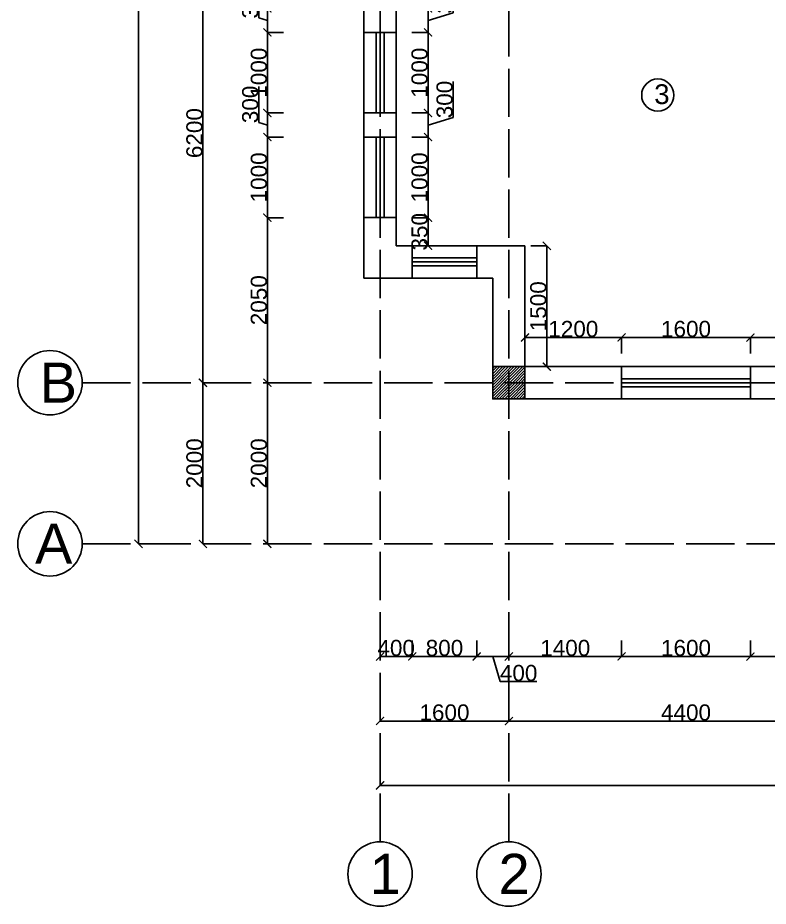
# Model space of a CAD drawing. Header units: millimetres. Extents: x -4280 to 435011, y -161394 to 27828.
# Drawn here: x 47734 to 57055, y 9 to 11041 of the extents above; entities that cross this region are included whole.
import ezdxf

# ---------------------------------------------------------------- set-up
doc = ezdxf.new("R2010")
doc.units = ezdxf.units.MM
doc.header["$MEASUREMENT"] = 0
doc.linetypes.add('ACAD_ISO02W100', pattern=[15, 12, -3])
doc.layers.add('Fasad bokovoy', color=7, linetype='Continuous')
doc.layers.add('Plan 2', color=7, linetype='Continuous')
doc.styles.get("Standard").update_dxf_attribs({"font": 'arial.ttf'})
doc.dimstyles.new('GOST', dxfattribs={"dimtxt": 200, "dimasz": 100, "dimexe": 0.18, "dimexo": 0.06, "dimgap": 3, "dimtad": 1, "dimdec": 0, "dimzin": 0, "dimdsep": 46, "dimtxsty": 'Standard', "dimblk": 'ARCHTICK', "dimcen": 0.09, "dimclrt": 256, "dimadec": 0, "dimazin": 0, "dimtfac": 1, "dimtdec": 0, "dimtofl": 0, "dimtmove": 0, "dimatfit": 3, "dimldrblk": 'ARCHTICK', "dimfxl": 200, "dimfxlon": 1, "dimtolj": 1, "dimtzin": 0, "dimarcsym": 0})
pattern_1 = [(45, (106401.214, 2995.274), (-17.67767, 17.67767), [])]

# ---------------------------------------------------------------- blocks, each defined once
blk = doc.blocks.new('_ArchTick')
at = {"color": 0, "linetype": 'ByBlock', "const_width": 0.15}
blk.add_lwpolyline([(-0.5, -0.5), (0.5, 0.5)], dxfattribs=at)
blk = doc.blocks.new('*D156')
at = {"layer": 'Defpoints', "color": 0, "transparency": 16777216}
for p in [(52234, 7809), (76634, 7809), (76634, 1509)]:
    blk.add_point(p, dxfattribs=at)
at = {"layer": 'Plan 2', "color": 0, "lineweight": -2, "transparency": 16777216}
for p, q in [((52234, 1709), (52234, 1509)), ((76634, 1709), (76634, 1509)), ((52234, 1509), (76634, 1509))]:
    blk.add_line(p, q, dxfattribs=at)
at = {"layer": 'Plan 2', "color": 0, "lineweight": -2, "transparency": 16777216, "xscale": 100, "yscale": 100, "zscale": 100, "rotation": 180}
blk.add_blockref('_ArchTick', (52234, 1509), dxfattribs=at)
at = {"layer": 'Plan 2', "color": 0, "lineweight": -2, "transparency": 16777216, "xscale": 100, "yscale": 100, "zscale": 100}
blk.add_blockref('_ArchTick', (76634, 1509), dxfattribs=at)
at = {"layer": 'Plan 2', "transparency": 16777216, "insert": (64434, 1614), "char_height": 200, "attachment_point": 5}
blk.add_mtext('\\A1;24400', dxfattribs=at)
blk = doc.blocks.new('*D122')
at = {"layer": 'Defpoints', "color": 0, "transparency": 16777216}
for p in [(52234, 8609), (52634, 8609), (52634, 3110)]:
    blk.add_point(p, dxfattribs=at)
at = {"layer": 'Plan 2', "color": 0, "lineweight": -2, "transparency": 16777216}
for p, q in [((52234, 3310), (52234, 3109)), ((52634, 3310), (52634, 3109)), ((52234, 3110), (52634, 3110))]:
    blk.add_line(p, q, dxfattribs=at)
at = {"layer": 'Plan 2', "color": 0, "lineweight": -2, "transparency": 16777216, "xscale": 100, "yscale": 100, "zscale": 100, "rotation": 180}
blk.add_blockref('_ArchTick', (52234, 3110), dxfattribs=at)
at = {"layer": 'Plan 2', "color": 0, "lineweight": -2, "transparency": 16777216, "xscale": 100, "yscale": 100, "zscale": 100}
blk.add_blockref('_ArchTick', (52634, 3110), dxfattribs=at)
at = {"layer": 'Plan 2', "transparency": 16777216, "insert": (52434, 3215), "char_height": 200, "attachment_point": 5}
blk.add_mtext('\\A1;400', dxfattribs=at)
blk = doc.blocks.new('*D123')
at = {"layer": 'Defpoints', "color": 0, "transparency": 16777216}
for p in [(52634, 8609), (53434, 8609), (53434, 3110)]:
    blk.add_point(p, dxfattribs=at)
at = {"layer": 'Plan 2', "color": 0, "lineweight": -2, "transparency": 16777216}
for p, q in [((52634, 3310), (52634, 3109)), ((53434, 3310), (53434, 3109)), ((52634, 3110), (53434, 3110))]:
    blk.add_line(p, q, dxfattribs=at)
at = {"layer": 'Plan 2', "color": 0, "lineweight": -2, "transparency": 16777216, "xscale": 100, "yscale": 100, "zscale": 100, "rotation": 180}
blk.add_blockref('_ArchTick', (52634, 3110), dxfattribs=at)
at = {"layer": 'Plan 2', "color": 0, "lineweight": -2, "transparency": 16777216, "xscale": 100, "yscale": 100, "zscale": 100}
blk.add_blockref('_ArchTick', (53434, 3110), dxfattribs=at)
at = {"layer": 'Plan 2', "transparency": 16777216, "insert": (53034, 3215), "char_height": 200, "attachment_point": 5}
blk.add_mtext('\\A1;800', dxfattribs=at)
blk = doc.blocks.new('*D124')
at = {"layer": 'Defpoints', "color": 0, "transparency": 16777216}
for p in [(53434, 8609), (53834, 7309), (53834, 3110)]:
    blk.add_point(p, dxfattribs=at)
at = {"layer": 'Plan 2', "color": 0, "lineweight": -2, "transparency": 16777216}
for p, q in [((53434, 3310), (53434, 3109)), ((53834, 3310), (53834, 3109)), ((53434, 3110), (53834, 3110)), ((53634, 3110), (53727, 2798)), ((53727, 2798), (54183, 2798))]:
    blk.add_line(p, q, dxfattribs=at)
at = {"layer": 'Plan 2', "color": 0, "lineweight": -2, "transparency": 16777216, "xscale": 100, "yscale": 100, "zscale": 100, "rotation": 180}
blk.add_blockref('_ArchTick', (53434, 3110), dxfattribs=at)
at = {"layer": 'Plan 2', "color": 0, "lineweight": -2, "transparency": 16777216, "xscale": 100, "yscale": 100, "zscale": 100}
blk.add_blockref('_ArchTick', (53834, 3110), dxfattribs=at)
at = {"layer": 'Plan 2', "transparency": 16777216, "insert": (53955, 2904), "char_height": 200, "attachment_point": 5}
blk.add_mtext('\\A1;400', dxfattribs=at)
blk = doc.blocks.new('*D112')
at = {"layer": 'Defpoints', "color": 0, "transparency": 16777216}
for p in [(53834, 7309), (55234, 7109), (55234, 3110)]:
    blk.add_point(p, dxfattribs=at)
at = {"layer": 'Plan 2', "color": 0, "lineweight": -2, "transparency": 16777216}
for p, q in [((53834, 3310), (53834, 3109)), ((55234, 3310), (55234, 3109)), ((53834, 3110), (55234, 3110))]:
    blk.add_line(p, q, dxfattribs=at)
at = {"layer": 'Plan 2', "color": 0, "lineweight": -2, "transparency": 16777216, "xscale": 100, "yscale": 100, "zscale": 100, "rotation": 180}
blk.add_blockref('_ArchTick', (53834, 3110), dxfattribs=at)
at = {"layer": 'Plan 2', "color": 0, "lineweight": -2, "transparency": 16777216, "xscale": 100, "yscale": 100, "zscale": 100}
blk.add_blockref('_ArchTick', (55234, 3110), dxfattribs=at)
at = {"layer": 'Plan 2', "transparency": 16777216, "insert": (54534, 3215), "char_height": 200, "attachment_point": 5}
blk.add_mtext('\\A1;1400', dxfattribs=at)
blk = doc.blocks.new('*D113')
at = {"layer": 'Defpoints', "color": 0, "transparency": 16777216}
for p in [(56834, 7109), (55234, 6309), (56834, 3110)]:
    blk.add_point(p, dxfattribs=at)
at = {"layer": 'Plan 2', "color": 0, "lineweight": -2, "transparency": 16777216}
for p, q in [((55234, 3310), (55234, 3109)), ((56834, 3310), (56834, 3109)), ((55234, 3110), (56834, 3110))]:
    blk.add_line(p, q, dxfattribs=at)
at = {"layer": 'Plan 2', "color": 0, "lineweight": -2, "transparency": 16777216, "xscale": 100, "yscale": 100, "zscale": 100, "rotation": 180}
blk.add_blockref('_ArchTick', (55234, 3110), dxfattribs=at)
at = {"layer": 'Plan 2', "color": 0, "lineweight": -2, "transparency": 16777216, "xscale": 100, "yscale": 100, "zscale": 100}
blk.add_blockref('_ArchTick', (56834, 3110), dxfattribs=at)
at = {"layer": 'Plan 2', "transparency": 16777216, "insert": (56034, 3215), "char_height": 200, "attachment_point": 5}
blk.add_mtext('\\A1;1600', dxfattribs=at)
blk = doc.blocks.new('*D148')
at = {"layer": 'Defpoints', "color": 0, "transparency": 16777216}
for p in [(52234, 6509), (53834, 6509), (53834, 2309)]:
    blk.add_point(p, dxfattribs=at)
at = {"layer": 'Plan 2', "color": 0, "lineweight": -2, "transparency": 16777216}
for p, q in [((52234, 2509), (52234, 2309)), ((53834, 2509), (53834, 2309)), ((52234, 2309), (53834, 2309))]:
    blk.add_line(p, q, dxfattribs=at)
at = {"layer": 'Plan 2', "color": 0, "lineweight": -2, "transparency": 16777216, "xscale": 100, "yscale": 100, "zscale": 100, "rotation": 180}
blk.add_blockref('_ArchTick', (52234, 2309), dxfattribs=at)
at = {"layer": 'Plan 2', "color": 0, "lineweight": -2, "transparency": 16777216, "xscale": 100, "yscale": 100, "zscale": 100}
blk.add_blockref('_ArchTick', (53834, 2309), dxfattribs=at)
at = {"layer": 'Plan 2', "transparency": 16777216, "insert": (53034, 2414), "char_height": 200, "attachment_point": 5}
blk.add_mtext('\\A1;1600', dxfattribs=at)
blk = doc.blocks.new('*D149')
at = {"layer": 'Defpoints', "color": 0, "transparency": 16777216}
for p in [(53834, 6509), (58234, 2309), (58234, 2309)]:
    blk.add_point(p, dxfattribs=at)
at = {"layer": 'Plan 2', "color": 0, "lineweight": -2, "transparency": 16777216}
for p, q in [((53834, 2509), (53834, 2309)), ((53834, 2309), (58234, 2309)), ((58234, 2309), (58234, 2309))]:
    blk.add_line(p, q, dxfattribs=at)
at = {"layer": 'Plan 2', "color": 0, "lineweight": -2, "transparency": 16777216, "xscale": 100, "yscale": 100, "zscale": 100, "rotation": 180}
blk.add_blockref('_ArchTick', (53834, 2309), dxfattribs=at)
at = {"layer": 'Plan 2', "color": 0, "lineweight": -2, "transparency": 16777216, "xscale": 100, "yscale": 100, "zscale": 100}
blk.add_blockref('_ArchTick', (58234, 2309), dxfattribs=at)
at = {"layer": 'Plan 2', "transparency": 16777216, "insert": (56034, 2414), "char_height": 200, "attachment_point": 5}
blk.add_mtext('\\A1;4400', dxfattribs=at)
blk = doc.blocks.new('*D159')
at = {"layer": 'Defpoints', "color": 0, "transparency": 16777216}
for p in [(50834, 8559), (52434, 8559), (53834, 6509)]:
    blk.add_point(p, dxfattribs=at)
at = {"layer": 'Plan 2', "color": 0, "lineweight": -2, "transparency": 16777216}
for p, q in [((51034, 8559), (50834, 8559)), ((50834, 6509), (50834, 8559)), ((51034, 6509), (50834, 6509))]:
    blk.add_line(p, q, dxfattribs=at)
at = {"layer": 'Plan 2', "color": 0, "lineweight": -2, "transparency": 16777216, "xscale": 100, "yscale": 100, "zscale": 100}
for p, rotation in [((50834, 8559), 90), ((50834, 6509), 270)]:
    blk.add_blockref('_ArchTick', p, dxfattribs=dict(at, rotation=rotation))
at = {"layer": 'Plan 2', "transparency": 16777216, "insert": (50729, 7534), "char_height": 200, "attachment_point": 5, "rotation": 90}
blk.add_mtext('\\A1;2050', dxfattribs=at)
blk = doc.blocks.new('*D160')
at = {"layer": 'Defpoints', "color": 0, "transparency": 16777216}
for p in [(50834, 9559), (52034, 9559), (52434, 8559)]:
    blk.add_point(p, dxfattribs=at)
at = {"layer": 'Plan 2', "color": 0, "lineweight": -2, "transparency": 16777216}
for p, q in [((51034, 9559), (50834, 9559)), ((50834, 8559), (50834, 9559)), ((51034, 8559), (50834, 8559))]:
    blk.add_line(p, q, dxfattribs=at)
at = {"layer": 'Plan 2', "color": 0, "lineweight": -2, "transparency": 16777216, "xscale": 100, "yscale": 100, "zscale": 100}
for p, rotation in [((50834, 9559), 90), ((50834, 8559), 270)]:
    blk.add_blockref('_ArchTick', p, dxfattribs=dict(at, rotation=rotation))
at = {"layer": 'Plan 2', "transparency": 16777216, "insert": (50729, 9059), "char_height": 200, "attachment_point": 5, "rotation": 90}
blk.add_mtext('\\A1;1000', dxfattribs=at)
blk = doc.blocks.new('*D161')
at = {"layer": 'Defpoints', "color": 0, "transparency": 16777216}
for p in [(50834, 9859), (52034, 9859), (52034, 9559)]:
    blk.add_point(p, dxfattribs=at)
at = {"layer": 'Plan 2', "color": 0, "lineweight": -2, "transparency": 16777216}
for p, q in [((50727, 9741), (50727, 10188)), ((51034, 9859), (50834, 9859)), ((50834, 9559), (50834, 9859)), ((50834, 9709), (50727, 9741)), ((51034, 9559), (50834, 9559))]:
    blk.add_line(p, q, dxfattribs=at)
at = {"layer": 'Plan 2', "color": 0, "lineweight": -2, "transparency": 16777216, "xscale": 100, "yscale": 100, "zscale": 100}
for p, rotation in [((50834, 9859), 90), ((50834, 9559), 270)]:
    blk.add_blockref('_ArchTick', p, dxfattribs=dict(at, rotation=rotation))
at = {"layer": 'Plan 2', "transparency": 16777216, "insert": (50622, 9965), "char_height": 200, "attachment_point": 5, "rotation": 90}
blk.add_mtext('\\A1;300', dxfattribs=at)
blk = doc.blocks.new('*D162')
at = {"layer": 'Defpoints', "color": 0, "transparency": 16777216}
for p in [(50834, 10859), (52034, 10859), (52034, 9859)]:
    blk.add_point(p, dxfattribs=at)
at = {"layer": 'Plan 2', "color": 0, "lineweight": -2, "transparency": 16777216}
for p, q in [((51034, 10859), (50834, 10859)), ((50834, 9859), (50834, 10859)), ((51034, 9859), (50834, 9859))]:
    blk.add_line(p, q, dxfattribs=at)
at = {"layer": 'Plan 2', "color": 0, "lineweight": -2, "transparency": 16777216, "xscale": 100, "yscale": 100, "zscale": 100}
for p, rotation in [((50834, 10859), 90), ((50834, 9859), 270)]:
    blk.add_blockref('_ArchTick', p, dxfattribs=dict(at, rotation=rotation))
at = {"layer": 'Plan 2', "transparency": 16777216, "insert": (50729, 10359), "char_height": 200, "attachment_point": 5, "rotation": 90}
blk.add_mtext('\\A1;1000', dxfattribs=at)
blk = doc.blocks.new('*D176')
at = {"layer": 'Defpoints', "color": 0, "transparency": 16777216}
for p in [(50834, 11159), (52034, 11159), (52034, 10859)]:
    blk.add_point(p, dxfattribs=at)
at = {"layer": 'Plan 2', "color": 0, "lineweight": -2, "transparency": 16777216}
for p, q in [((50727, 11041), (50727, 11488)), ((51034, 11159), (50834, 11159)), ((50834, 10859), (50834, 11159)), ((50834, 11009), (50727, 11041)), ((51034, 10859), (50834, 10859))]:
    blk.add_line(p, q, dxfattribs=at)
at = {"layer": 'Plan 2', "color": 0, "lineweight": -2, "transparency": 16777216, "xscale": 100, "yscale": 100, "zscale": 100}
for p, rotation in [((50834, 11159), 90), ((50834, 10859), 270)]:
    blk.add_blockref('_ArchTick', p, dxfattribs=dict(at, rotation=rotation))
at = {"layer": 'Plan 2', "transparency": 16777216, "insert": (50622, 11265), "char_height": 200, "attachment_point": 5, "rotation": 90}
blk.add_mtext('\\A1;300', dxfattribs=at)
blk = doc.blocks.new('*D171')
at = {"layer": 'Defpoints', "color": 0, "transparency": 16777216}
for p in [(53834, 6509), (50834, 4509), (53834, 4509)]:
    blk.add_point(p, dxfattribs=at)
at = {"layer": 'Plan 2', "color": 0, "lineweight": -2, "transparency": 16777216}
for p, q in [((51034, 6509), (50834, 6509)), ((50834, 6509), (50834, 4509)), ((51034, 4509), (50834, 4509))]:
    blk.add_line(p, q, dxfattribs=at)
at = {"layer": 'Plan 2', "color": 0, "lineweight": -2, "transparency": 16777216, "xscale": 100, "yscale": 100, "zscale": 100}
for p, rotation in [((50834, 6509), 90), ((50834, 4509), 270)]:
    blk.add_blockref('_ArchTick', p, dxfattribs=dict(at, rotation=rotation))
at = {"layer": 'Plan 2', "transparency": 16777216, "insert": (50729, 5509), "char_height": 200, "attachment_point": 5, "rotation": 90}
blk.add_mtext('\\A1;2000', dxfattribs=at)
blk = doc.blocks.new('*D163')
at = {"layer": 'Defpoints', "color": 0, "transparency": 16777216}
for p in [(49234, 20709), (52234, 20709), (52234, 4509)]:
    blk.add_point(p, dxfattribs=at)
at = {"layer": 'Plan 2', "color": 0, "lineweight": -2, "transparency": 16777216}
for p, q in [((49434, 20709), (49234, 20709)), ((49234, 4509), (49234, 20709)), ((49434, 4509), (49234, 4509))]:
    blk.add_line(p, q, dxfattribs=at)
at = {"layer": 'Plan 2', "color": 0, "lineweight": -2, "transparency": 16777216, "xscale": 100, "yscale": 100, "zscale": 100}
for p, rotation in [((49234, 20709), 90), ((49234, 4509), 270)]:
    blk.add_blockref('_ArchTick', p, dxfattribs=dict(at, rotation=rotation))
at = {"layer": 'Plan 2', "transparency": 16777216, "insert": (49129, 12609), "char_height": 200, "attachment_point": 5, "rotation": 90}
blk.add_mtext('\\A1;16200', dxfattribs=at)
blk = doc.blocks.new('*D125')
at = {"layer": 'Defpoints', "color": 0, "transparency": 16777216}
for p in [(50034, 6509), (52234, 6509), (52234, 4509)]:
    blk.add_point(p, dxfattribs=at)
at = {"layer": 'Plan 2', "color": 0, "lineweight": -2, "transparency": 16777216}
for p, q in [((50234, 6509), (50034, 6509)), ((50034, 4509), (50034, 6509)), ((50234, 4509), (50034, 4509))]:
    blk.add_line(p, q, dxfattribs=at)
at = {"layer": 'Plan 2', "color": 0, "lineweight": -2, "transparency": 16777216, "xscale": 100, "yscale": 100, "zscale": 100}
for p, rotation in [((50034, 6509), 90), ((50034, 4509), 270)]:
    blk.add_blockref('_ArchTick', p, dxfattribs=dict(at, rotation=rotation))
at = {"layer": 'Plan 2', "transparency": 16777216, "insert": (49929, 5509), "char_height": 200, "attachment_point": 5, "rotation": 90}
blk.add_mtext('\\A1;2000', dxfattribs=at)
blk = doc.blocks.new('*D126')
at = {"layer": 'Defpoints', "color": 0, "transparency": 16777216}
for p in [(50034, 12709), (53834, 12709), (52234, 6509)]:
    blk.add_point(p, dxfattribs=at)
at = {"layer": 'Plan 2', "color": 0, "lineweight": -2, "transparency": 16777216}
for p, q in [((50234, 12709), (50034, 12709)), ((50034, 6509), (50034, 12709)), ((50234, 6509), (50034, 6509))]:
    blk.add_line(p, q, dxfattribs=at)
at = {"layer": 'Plan 2', "color": 0, "lineweight": -2, "transparency": 16777216, "xscale": 100, "yscale": 100, "zscale": 100}
for p, rotation in [((50034, 12709), 90), ((50034, 6509), 270)]:
    blk.add_blockref('_ArchTick', p, dxfattribs=dict(at, rotation=rotation))
at = {"layer": 'Plan 2', "transparency": 16777216, "insert": (49929, 9609), "char_height": 200, "attachment_point": 5, "rotation": 90}
blk.add_mtext('\\A1;6200', dxfattribs=at)
blk = doc.blocks.new('*D360')
at = {"layer": 'Defpoints', "color": 0, "transparency": 16777216}
for p in [(56834, 3110), (56834, 3109), (58234, 3110)]:
    blk.add_point(p, dxfattribs=at)
at = {"layer": 'Fasad bokovoy', "color": 0, "lineweight": -2, "transparency": 16777216}
for p, q in [((56834, 3109), (56834, 3110)), ((58234, 3110), (56834, 3110)), ((58234, 3110), (58234, 3110))]:
    blk.add_line(p, q, dxfattribs=at)
at = {"layer": 'Fasad bokovoy', "color": 0, "lineweight": -2, "transparency": 16777216, "xscale": 100, "yscale": 100, "zscale": 100, "rotation": 180}
blk.add_blockref('_ArchTick', (56834, 3110), dxfattribs=at)
at = {"layer": 'Fasad bokovoy', "color": 0, "lineweight": -2, "transparency": 16777216, "xscale": 100, "yscale": 100, "zscale": 100}
blk.add_blockref('_ArchTick', (58234, 3110), dxfattribs=at)
at = {"layer": 'Fasad bokovoy', "transparency": 16777216, "insert": (57534, 3215), "char_height": 200, "attachment_point": 5}
blk.add_mtext('\\A1;1400', dxfattribs=at)
blk = doc.blocks.new('*D662')
at = {"layer": 'Defpoints', "color": 0, "transparency": 16777216}
for p in [(52434, 8559), (52830, 8559), (52434, 8209)]:
    blk.add_point(p, dxfattribs=at)
at = {"layer": 'Fasad bokovoy', "color": 0, "lineweight": -2, "transparency": 16777216}
for p, q in [((52630, 8559), (52830, 8559)), ((52830, 8209), (52830, 8559)), ((52630, 8209), (52830, 8209))]:
    blk.add_line(p, q, dxfattribs=at)
at = {"layer": 'Fasad bokovoy', "color": 0, "lineweight": -2, "transparency": 16777216, "xscale": 100, "yscale": 100, "zscale": 100}
for p, rotation in [((52830, 8559), 90), ((52830, 8209), 270)]:
    blk.add_blockref('_ArchTick', p, dxfattribs=dict(at, rotation=rotation))
at = {"layer": 'Fasad bokovoy', "transparency": 16777216, "insert": (52725, 8384), "char_height": 200, "attachment_point": 5, "rotation": 90}
blk.add_mtext('\\A1;350', dxfattribs=at)
blk = doc.blocks.new('*D663')
at = {"layer": 'Defpoints', "color": 0, "transparency": 16777216}
for p in [(52434, 9559), (52830, 9559), (52434, 8559)]:
    blk.add_point(p, dxfattribs=at)
at = {"layer": 'Fasad bokovoy', "color": 0, "lineweight": -2, "transparency": 16777216}
for p, q in [((52630, 9559), (52830, 9559)), ((52830, 8559), (52830, 9559)), ((52630, 8559), (52830, 8559))]:
    blk.add_line(p, q, dxfattribs=at)
at = {"layer": 'Fasad bokovoy', "color": 0, "lineweight": -2, "transparency": 16777216, "xscale": 100, "yscale": 100, "zscale": 100}
for p, rotation in [((52830, 9559), 90), ((52830, 8559), 270)]:
    blk.add_blockref('_ArchTick', p, dxfattribs=dict(at, rotation=rotation))
at = {"layer": 'Fasad bokovoy', "transparency": 16777216, "insert": (52725, 9059), "char_height": 200, "attachment_point": 5, "rotation": 90}
blk.add_mtext('\\A1;1000', dxfattribs=at)
blk = doc.blocks.new('*D664')
at = {"layer": 'Defpoints', "color": 0, "transparency": 16777216}
for p in [(52434, 9859), (52830, 9859), (52434, 9559)]:
    blk.add_point(p, dxfattribs=at)
at = {"layer": 'Fasad bokovoy', "color": 0, "lineweight": -2, "transparency": 16777216}
for p, q in [((53141, 9803), (53141, 10250)), ((52630, 9859), (52830, 9859)), ((52830, 9559), (52830, 9859)), ((52830, 9709), (53141, 9803)), ((52630, 9559), (52830, 9559))]:
    blk.add_line(p, q, dxfattribs=at)
at = {"layer": 'Fasad bokovoy', "color": 0, "lineweight": -2, "transparency": 16777216, "xscale": 100, "yscale": 100, "zscale": 100}
for p, rotation in [((52830, 9859), 90), ((52830, 9559), 270)]:
    blk.add_blockref('_ArchTick', p, dxfattribs=dict(at, rotation=rotation))
at = {"layer": 'Fasad bokovoy', "transparency": 16777216, "insert": (53036, 10026), "char_height": 200, "attachment_point": 5, "rotation": 90}
blk.add_mtext('\\A1;300', dxfattribs=at)
blk = doc.blocks.new('*D665')
at = {"layer": 'Defpoints', "color": 0, "transparency": 16777216}
for p in [(52434, 10859), (52830, 10859), (52434, 9859)]:
    blk.add_point(p, dxfattribs=at)
at = {"layer": 'Fasad bokovoy', "color": 0, "lineweight": -2, "transparency": 16777216}
for p, q in [((52630, 10859), (52830, 10859)), ((52830, 9859), (52830, 10859)), ((52630, 9859), (52830, 9859))]:
    blk.add_line(p, q, dxfattribs=at)
at = {"layer": 'Fasad bokovoy', "color": 0, "lineweight": -2, "transparency": 16777216, "xscale": 100, "yscale": 100, "zscale": 100}
for p, rotation in [((52830, 10859), 90), ((52830, 9859), 270)]:
    blk.add_blockref('_ArchTick', p, dxfattribs=dict(at, rotation=rotation))
at = {"layer": 'Fasad bokovoy', "transparency": 16777216, "insert": (52725, 10359), "char_height": 200, "attachment_point": 5, "rotation": 90}
blk.add_mtext('\\A1;1000', dxfattribs=at)
blk = doc.blocks.new('*D666')
at = {"layer": 'Defpoints', "color": 0, "transparency": 16777216}
for p in [(52434, 11159), (52830, 11159), (52434, 10859)]:
    blk.add_point(p, dxfattribs=at)
at = {"layer": 'Fasad bokovoy', "color": 0, "lineweight": -2, "transparency": 16777216}
for p, q in [((53141, 11103), (53141, 11550)), ((52630, 11159), (52830, 11159)), ((52830, 10859), (52830, 11159)), ((52830, 11009), (53141, 11103)), ((52630, 10859), (52830, 10859))]:
    blk.add_line(p, q, dxfattribs=at)
at = {"layer": 'Fasad bokovoy', "color": 0, "lineweight": -2, "transparency": 16777216, "xscale": 100, "yscale": 100, "zscale": 100}
for p, rotation in [((52830, 11159), 90), ((52830, 10859), 270)]:
    blk.add_blockref('_ArchTick', p, dxfattribs=dict(at, rotation=rotation))
at = {"layer": 'Fasad bokovoy', "transparency": 16777216, "insert": (53036, 11326), "char_height": 200, "attachment_point": 5, "rotation": 90}
blk.add_mtext('\\A1;300', dxfattribs=at)
blk = doc.blocks.new('*D698')
at = {"layer": 'Defpoints', "color": 0, "transparency": 16777216}
for p in [(55234, 7071), (54034, 6709), (55234, 6709)]:
    blk.add_point(p, dxfattribs=at)
at = {"layer": 'Fasad bokovoy', "color": 0, "lineweight": -2, "transparency": 16777216}
for p, q in [((54034, 6871), (54034, 7071)), ((54034, 7071), (55234, 7071)), ((55234, 6871), (55234, 7071))]:
    blk.add_line(p, q, dxfattribs=at)
at = {"layer": 'Fasad bokovoy', "color": 0, "lineweight": -2, "transparency": 16777216, "xscale": 100, "yscale": 100, "zscale": 100, "rotation": 180}
blk.add_blockref('_ArchTick', (54034, 7071), dxfattribs=at)
at = {"layer": 'Fasad bokovoy', "color": 0, "lineweight": -2, "transparency": 16777216, "xscale": 100, "yscale": 100, "zscale": 100}
blk.add_blockref('_ArchTick', (55234, 7071), dxfattribs=at)
at = {"layer": 'Fasad bokovoy', "transparency": 16777216, "insert": (54634, 7176), "char_height": 200, "attachment_point": 5}
blk.add_mtext('\\A1;1200', dxfattribs=at)
blk = doc.blocks.new('*D699')
at = {"layer": 'Defpoints', "color": 0, "transparency": 16777216}
for p in [(56834, 7071), (55234, 6709), (56834, 6709)]:
    blk.add_point(p, dxfattribs=at)
at = {"layer": 'Fasad bokovoy', "color": 0, "lineweight": -2, "transparency": 16777216}
for p, q in [((55234, 6871), (55234, 7071)), ((55234, 7071), (56834, 7071)), ((56834, 6871), (56834, 7071))]:
    blk.add_line(p, q, dxfattribs=at)
at = {"layer": 'Fasad bokovoy', "color": 0, "lineweight": -2, "transparency": 16777216, "xscale": 100, "yscale": 100, "zscale": 100, "rotation": 180}
blk.add_blockref('_ArchTick', (55234, 7071), dxfattribs=at)
at = {"layer": 'Fasad bokovoy', "color": 0, "lineweight": -2, "transparency": 16777216, "xscale": 100, "yscale": 100, "zscale": 100}
blk.add_blockref('_ArchTick', (56834, 7071), dxfattribs=at)
at = {"layer": 'Fasad bokovoy', "transparency": 16777216, "insert": (56034, 7176), "char_height": 200, "attachment_point": 5}
blk.add_mtext('\\A1;1600', dxfattribs=at)
blk = doc.blocks.new('*D700')
at = {"layer": 'Defpoints', "color": 0, "transparency": 16777216}
for p in [(58034, 7071), (56834, 6709), (58034, 6709)]:
    blk.add_point(p, dxfattribs=at)
at = {"layer": 'Fasad bokovoy', "color": 0, "lineweight": -2, "transparency": 16777216}
for p, q in [((56834, 6871), (56834, 7071)), ((56834, 7071), (58034, 7071)), ((58034, 6871), (58034, 7071))]:
    blk.add_line(p, q, dxfattribs=at)
at = {"layer": 'Fasad bokovoy', "color": 0, "lineweight": -2, "transparency": 16777216, "xscale": 100, "yscale": 100, "zscale": 100, "rotation": 180}
blk.add_blockref('_ArchTick', (56834, 7071), dxfattribs=at)
at = {"layer": 'Fasad bokovoy', "color": 0, "lineweight": -2, "transparency": 16777216, "xscale": 100, "yscale": 100, "zscale": 100}
blk.add_blockref('_ArchTick', (58034, 7071), dxfattribs=at)
at = {"layer": 'Fasad bokovoy', "transparency": 16777216, "insert": (57434, 7176), "char_height": 200, "attachment_point": 5}
blk.add_mtext('\\A1;1200', dxfattribs=at)
blk = doc.blocks.new('*D701')
at = {"layer": 'Defpoints', "color": 0, "transparency": 16777216}
for p in [(54034, 8209), (54305, 8209), (54034, 6709)]:
    blk.add_point(p, dxfattribs=at)
at = {"layer": 'Fasad bokovoy', "color": 0, "lineweight": -2, "transparency": 16777216}
for p, q in [((54105, 8209), (54305, 8209)), ((54305, 6709), (54305, 8209)), ((54105, 6709), (54305, 6709))]:
    blk.add_line(p, q, dxfattribs=at)
at = {"layer": 'Fasad bokovoy', "color": 0, "lineweight": -2, "transparency": 16777216, "xscale": 100, "yscale": 100, "zscale": 100}
for p, rotation in [((54305, 8209), 90), ((54305, 6709), 270)]:
    blk.add_blockref('_ArchTick', p, dxfattribs=dict(at, rotation=rotation))
at = {"layer": 'Fasad bokovoy', "transparency": 16777216, "insert": (54200, 7459), "char_height": 200, "attachment_point": 5, "rotation": 90}
blk.add_mtext('\\A1;1500', dxfattribs=at)

msp = doc.modelspace()

# ---------------------------------------------------------------- hatches: boundary and pattern name
at = {"layer": 'Plan 2'}
h = msp.add_hatch(dxfattribs=at)
h.set_pattern_fill('ANSI31', color=1, scale=200)
h.set_pattern_definition(pattern_1)
h.paths.add_polyline_path([(58234.1, 12909.1), (58034.1, 12909.1), (58034.1, 12709.1), (58234.1, 12709.1)])
h.paths.add_polyline_path([(58434.1, 12909.1), (58234.1, 12909.1), (58234.1, 12709.1), (58434.1, 12709.1)])
h.paths.add_polyline_path([(58234.1, 12709.1), (58034.1, 12709.1), (58034.1, 12509.1), (58234.1, 12509.1)])
h.paths.add_polyline_path([(61434.1, 12909.1), (61234.1, 12909.1), (61234.1, 12709.1), (61434.1, 12709.1)])
h.paths.add_polyline_path([(61634.1, 12909.1), (61434.1, 12909.1), (61434.1, 12709.1), (61634.1, 12709.1)])
h.paths.add_polyline_path([(61434.1, 12709.1), (61234.1, 12709.1), (61234.1, 12509.1), (61434.1, 12509.1)])
h.paths.add_polyline_path([(67434.1, 12909.1), (67234.1, 12909.1), (67234.1, 12709.1), (67434.1, 12709.1)])
h.paths.add_polyline_path([(67634.1, 12909.1), (67434.1, 12909.1), (67434.1, 12709.1), (67634.1, 12709.1)])
h.paths.add_polyline_path([(67434.1, 12709.1), (67234.1, 12709.1), (67234.1, 12509.1), (67434.1, 12509.1)])
h.paths.add_polyline_path([(64634.1, 12909.1), (64434.1, 12909.1), (64434.1, 12709.1), (64634.1, 12709.1)])
h.paths.add_polyline_path([(64434.1, 12909.1), (64234.1, 12909.1), (64234.1, 12709.1), (64434.1, 12709.1)])
h.paths.add_polyline_path([(64434.1, 12709.1), (64234.1, 12709.1), (64234.1, 12509.1), (64434.1, 12509.1)])
h.paths.add_polyline_path([(70634.1, 12909.1), (70434.1, 12909.1), (70434.1, 12709.1), (70634.1, 12709.1)])
h.paths.add_polyline_path([(70834.1, 12909.1), (70634.1, 12909.1), (70634.1, 12709.1), (70834.1, 12709.1)])
h.paths.add_polyline_path([(70634.1, 12709.1), (70434.1, 12709.1), (70434.1, 12509.1), (70634.1, 12509.1)])
h.paths.add_polyline_path([(75234.1, 12909.1), (75034.1, 12909.1), (75034.1, 12709.1), (75234.1, 12709.1)])
h.paths.add_polyline_path([(75034.1, 12909.1), (74834.1, 12909.1), (74834.1, 12709.1), (75034.1, 12709.1)])
h.paths.add_polyline_path([(75034.1, 12709.1), (74834.1, 12709.1), (74834.1, 12509.1), (75034.1, 12509.1)])
h.paths.add_polyline_path([(54034.1, 12909.1), (53834.1, 12909.1), (53834.1, 12709.1), (54034.1, 12709.1)])
h.paths.add_polyline_path([(53834.1, 12909.1), (53634.1, 12909.1), (53634.1, 12709.1), (53834.1, 12709.1)])
h.paths.add_polyline_path([(53834.1, 12709.1), (53634.1, 12709.1), (53634.1, 12509.1), (53834.1, 12509.1)])
h.paths.add_polyline_path([(53834.1, 6709.1), (53634.1, 6709.1), (53634.1, 6509.1), (53834.1, 6509.1)])
h.paths.add_polyline_path([(54034.1, 6709.1), (53834.1, 6709.1), (53834.1, 6509.1), (54034.1, 6509.1)])
h.paths.add_polyline_path([(53834.1, 6509.1), (53634.1, 6509.1), (53634.1, 6309.1), (53834.1, 6309.1)])
h.paths.add_polyline_path([(58234.1, 6709.1), (58034.1, 6709.1), (58034.1, 6509.1), (58234.1, 6509.1)])
h.paths.add_polyline_path([(58434.1, 6709.1), (58234.1, 6709.1), (58234.1, 6509.1), (58434.1, 6509.1)])
h.paths.add_polyline_path([(58234.1, 6509.1), (58034.1, 6509.1), (58034.1, 6309.1), (58234.1, 6309.1)])
h.paths.add_polyline_path([(61634.1, 6709.1), (61434.1, 6709.1), (61434.1, 6509.1), (61634.1, 6509.1)])
h.paths.add_polyline_path([(61634.1, 4709.1), (61434.1, 4709.1), (61434.1, 4509.1), (61634.1, 4509.1)])
h.paths.add_polyline_path([(64434.1, 4709.1), (64234.1, 4709.1), (64234.1, 4509.1), (64434.1, 4509.1)])
h.paths.add_polyline_path([(64634.1, 4709.1), (64434.1, 4709.1), (64434.1, 4509.1), (64634.1, 4509.1)])
h.paths.add_polyline_path([(64434.1, 4509.1), (64234.1, 4509.1), (64234.1, 4309.1), (64434.1, 4309.1)])
h.paths.add_polyline_path([(67634.1, 4709.1), (67434.1, 4709.1), (67434.1, 4509.1), (67634.1, 4509.1)])
h.paths.add_polyline_path([(67634.1, 6709.1), (67434.1, 6709.1), (67434.1, 6509.1), (67634.1, 6509.1)])
h.paths.add_polyline_path([(67434.1, 6709.1), (67234.1, 6709.1), (67234.1, 6509.1), (67434.1, 6509.1)])
h.paths.add_polyline_path([(67434.1, 6509.1), (67234.1, 6509.1), (67234.1, 6309.1), (67434.1, 6309.1)])
h.paths.add_polyline_path([(70834.1, 6709.1), (70634.1, 6709.1), (70634.1, 6509.1), (70834.1, 6509.1)])
h.paths.add_polyline_path([(75034.1, 6709.1), (74834.1, 6709.1), (74834.1, 6509.1), (75034.1, 6509.1)])
h.paths.add_polyline_path([(75034.1, 6509.1), (74834.1, 6509.1), (74834.1, 6309.1), (75034.1, 6309.1)])
h = msp.add_hatch(dxfattribs=at)
h.set_pattern_fill('ANSI31', color=1, scale=200)
h.set_pattern_definition(pattern_1)
h.paths.add_polyline_path([(53634.1, 6709.1), (53634.1, 6509.1), (53834.1, 6509.1), (53834.1, 6709.1)], flags=16)
h.paths.add_polyline_path([(54034.1, 6709.1), (53634.1, 6709.1), (53634.1, 6509.1), (54034.1, 6509.1)], flags=17)
h.paths.add_polyline_path([(54034.1, 6309.1), (54034.1, 6709.1), (53634.1, 6709.1), (53634.1, 6309.1)])

# ---------------------------------------------------------------- linework, layer by layer
at = {"layer": 'Fasad bokovoy', "color": 152, "true_color": 0x2776bb}
for p, q in [((52034.1, 10859.1), (52034.1, 9859.1)), ((52434.1, 10859.1), (52434.1, 9859.1)), ((52034.1, 9559.1), (52034.1, 8559.1)), ((52434.1, 9559.1), (52434.1, 8559.1)), ((52634.1, 8209.1), (53434.1, 8209.1)), ((52634.1, 7809.1), (53434.1, 7809.1)), ((55234.1, 6709.1), (56834.1, 6709.1)), ((55234.1, 6309.1), (56834.1, 6309.1))]:
    msp.add_line(p, q, dxfattribs=at)
at = {"layer": 'Plan 2', "color": 251, "linetype": 'ACAD_ISO02W100', "ltscale": 50, "true_color": 0x636466}
for p, q in [((52234.1, 809.1), (52234.1, 24409.3)), ((53834.1, 809.1), (53834.1, 24409.3)), ((48534.1, 4509.1), (80334.7, 4509.1))]:
    msp.add_line(p, q, dxfattribs=at)
at = {"layer": 'Plan 2', "color": 18, "true_color": 0x000000}
for p, q in [((52034.1, 11159.1), (52034.1, 10859.1)), ((52434.1, 11159.1), (52434.1, 10859.1)), ((52034.1, 9859.1), (52034.1, 9559.1)), ((52434.1, 9859.1), (52434.1, 9559.1)), ((52034.1, 8559.1), (52034.1, 7809.1)), ((52434.1, 8559.1), (52434.1, 8209.1)), ((52634.1, 8209.1), (52434.1, 8209.1)), ((54034.1, 8209.1), (53434.1, 8209.1)), ((54034.1, 8209.1), (54034.1, 6709.1)), ((52634.1, 7809.1), (52034.1, 7809.1)), ((53634.1, 7809.1), (53434.1, 7809.1)), ((53634.1, 7809.1), (53634.1, 6309.1)), ((54034.1, 6709.1), (55234.1, 6709.1)), ((56834.1, 6709.1), (58034.1, 6709.1)), ((53634.1, 6309.1), (55234.1, 6309.1)), ((56834.1, 6309.1), (59234.1, 6309.1))]:
    msp.add_line(p, q, dxfattribs=at)
at = {"layer": 'Plan 2'}
for p, q in [((52034.1, 10859.1), (52434.1, 10859.1)), ((52034.1, 9859.1), (52434.1, 9859.1)), ((52034.1, 9559.1), (52434.1, 9559.1)), ((52034.1, 8559.1), (52434.1, 8559.1)), ((52634.1, 8209.1), (52634.1, 7809.1)), ((53434.1, 8209.1), (53434.1, 7809.1)), ((54034.1, 6709.1), (55234.1, 6709.1)), ((55234.1, 6709.1), (55234.1, 6309.1)), ((56834.1, 6309.1), (56834.1, 6709.1))]:
    msp.add_line(p, q, dxfattribs=at)
at = {"layer": 'Plan 2', "color": 152, "true_color": 0x2776bb}
for p, q in [((52184.1, 9859.1), (52184.1, 10859.1)), ((52234.1, 9859.1), (52234.1, 10859.1)), ((52284.1, 9859.1), (52284.1, 10859.1)), ((52184.1, 8559.1), (52184.1, 9559.1)), ((52234.1, 8559.1), (52234.1, 9559.1)), ((52284.1, 8559.1), (52284.1, 9559.1)), ((53434.1, 8059.1), (52634.1, 8059.1)), ((53434.1, 8009.1), (52634.1, 8009.1)), ((53434.1, 7959.1), (52634.1, 7959.1)), ((55234.1, 6559.1), (56834.1, 6559.1)), ((55234.1, 6509.1), (56834.1, 6509.1)), ((55234.1, 6459.1), (56834.1, 6459.1))]:
    msp.add_line(p, q, dxfattribs=at)
at = {"layer": 'Plan 2', "color": 252, "linetype": 'ACAD_ISO02W100', "ltscale": 50, "true_color": 0x939598}
msp.add_line((48534.1, 6509.1), (62734.1, 6509.1), dxfattribs=at)
at = {"layer": 'Plan 2', "color": 1}
msp.add_lwpolyline([(54034.1, 6709.1), (53634.1, 6709.1), (53634.1, 6309.1), (54034.1, 6309.1)], close=True, dxfattribs=at)
at = {"layer": 'Plan 2'}
for centre, radius in [((55683.2, 10081), 200), ((48134.1, 6509.1), 400), ((48134.1, 4509.1), 400), ((52234.1, 409.1), 400), ((53834.1, 409.1), 400)]:
    msp.add_circle(centre, radius, dxfattribs=at)

# ---------------------------------------------------------------- texts
at = {"layer": 'Plan 2', "attachment_point": 1}
for s, width, gutter_width, insert, char_height in [('3', 245.412, 0.818, (55639, 10215.1), 245.4), ('B', 498.651, 0.712, (48005.2, 6759.8), 498.7), ('A', 498.651, 0.712, (47948.4, 4759.8), 498.7), ('2', 498.651, 0.712, (53705.2, 659.8), 498.7), ('1', 498.651, 0.712, (52105.2, 659.8), 498.7)]:
    msp.add_mtext_dynamic_manual_height_columns(s, width=width, gutter_width=gutter_width, heights=[0], dxfattribs=dict(at, insert=insert, char_height=char_height))

# ---------------------------------------------------------------- dimensions: what is measured, and where the dimension line sits
at = {"layer": 'Fasad bokovoy'}
for base, p1, p2, picture, middle in [((52829.7, 11159.1), (52434.1, 10859.1), (52434.1, 11159.1), '*D666', (53035.7, 11105.5)), ((52829.7, 10859.1), (52434.1, 9859.1), (52434.1, 10859.1), '*D665', (52724.6, 10359.1)), ((52829.7, 9859.1), (52434.1, 9559.1), (52434.1, 9859.1), '*D664', (53035.7, 9805.5)), ((52829.7, 9559.1), (52434.1, 8559.1), (52434.1, 9559.1), '*D663', (52724.6, 9059.1))]:
    dim = msp.add_linear_dim(base=base, p1=p1, p2=p2, angle=90, dimstyle='GOST', override={"dimtmove": 1}, dxfattribs=at)
    dim.commit()
    dim.dimension.update_dxf_attribs({"geometry": picture, "text_midpoint": middle})
dim = msp.add_linear_dim(base=(52829.7, 8559.1), p1=(52434.1, 8209.1), p2=(52434.1, 8559.1), angle=90, dimstyle='GOST', dxfattribs=at)
dim.commit()
dim.dimension.update_dxf_attribs({"geometry": '*D662', "text_midpoint": (52829.7, 8384.1), "dimtype": 160})
dim = msp.add_linear_dim(base=(54304.7, 8209.1), p1=(54034.1, 6709.1), p2=(54034.1, 8209.1), angle=90, dimstyle='GOST', dxfattribs=at)
dim.commit()
dim.dimension.update_dxf_attribs({"geometry": '*D701', "text_midpoint": (54199.6, 7459.1)})
for base, p1, p2, picture, middle in [((55234.1, 7070.5), (54034.1, 6709.1), (55234.1, 6709.1), '*D698', (54634.1, 7175.7)), ((56834.1, 3109.5), (58234.1, 3109.5), (56834.1, 3109.3), '*D360', (57534.1, 3214.6))]:
    dim = msp.add_linear_dim(base=base, p1=p1, p2=p2, dimstyle='GOST', dxfattribs=at)
    dim.commit()
    dim.dimension.update_dxf_attribs({"geometry": picture, "text_midpoint": middle})
for base, p1, p2, picture, middle in [((56834.1, 7070.5), (55234.1, 6709.1), (56834.1, 6709.1), '*D699', (56034.1, 7175.7)), ((58034.1, 7070.5), (56834.1, 6709.1), (58034.1, 6709.1), '*D700', (57434.1, 7175.7))]:
    dim = msp.add_linear_dim(base=base, p1=p1, p2=p2, dimstyle='GOST', override={"dimtmove": 1}, dxfattribs=at)
    dim.commit()
    dim.dimension.update_dxf_attribs({"geometry": picture, "text_midpoint": middle})
at = {"layer": 'Plan 2'}
for base, p1, p2, picture, middle in [((49234.1, 20709.1), (52234.1, 4509.1), (52234.1, 20709.1), '*D163', (49129, 12609.1)), ((50834.1, 8559.1), (53834.1, 6509.1), (52434.1, 8559.1), '*D159', (50729, 7534.1)), ((50034.1, 6509.1), (52234.1, 4509.1), (52234.1, 6509.1), '*D125', (49929, 5509.1)), ((50834.1, 4509.1), (53834.1, 6509.1), (53834.1, 4509.1), '*D171', (50729, 5509.1))]:
    dim = msp.add_linear_dim(base=base, p1=p1, p2=p2, angle=90, dimstyle='GOST', dxfattribs=at)
    dim.commit()
    dim.dimension.update_dxf_attribs({"geometry": picture, "text_midpoint": middle})
for base, p1, p2, picture, middle in [((50034.1, 12709.1), (52234.1, 6509.1), (53834.1, 12709.1), '*D126', (49929, 9609.1)), ((50834.1, 11159.1), (52034.1, 10859.1), (52034.1, 11159.1), '*D176', (50622.1, 11044.2)), ((50834.1, 10859.1), (52034.1, 9859.1), (52034.1, 10859.1), '*D162', (50729, 10359.1)), ((50834.1, 9859.1), (52034.1, 9559.1), (52034.1, 9859.1), '*D161', (50622.1, 9744.2)), ((50834.1, 9559.1), (52434.1, 8559.1), (52034.1, 9559.1), '*D160', (50729, 9059.1))]:
    dim = msp.add_linear_dim(base=base, p1=p1, p2=p2, angle=90, dimstyle='GOST', override={"dimtmove": 1}, dxfattribs=at)
    dim.commit()
    dim.dimension.update_dxf_attribs({"geometry": picture, "text_midpoint": middle})
dim = msp.add_linear_dim(base=(52634.1, 3109.5), p1=(52234.1, 8609.1), p2=(52634.1, 8609.1), dimstyle='GOST', dxfattribs=at)
dim.commit()
dim.dimension.update_dxf_attribs({"geometry": '*D122', "text_midpoint": (52434.1, 3109.5), "dimtype": 160})
for base, p1, p2, picture, middle in [((53434.1, 3109.5), (52634.1, 8609.1), (53434.1, 8609.1), '*D123', (53034.1, 3214.6)), ((53834.1, 3109.5), (53434.1, 8609.1), (53834.1, 7309.1), '*D124', (53730.4, 2903.6)), ((55234.1, 3109.5), (53834.1, 7309.1), (55234.1, 7109.1), '*D112', (54534.1, 3214.6)), ((56834.1, 3109.5), (55234.1, 6309.1), (56834.1, 7109.1), '*D113', (56034.1, 3214.6)), ((58234.1, 2309.1), (53834.1, 6509.1), (58234.1, 2309.1), '*D149', (56034.1, 2414.3))]:
    dim = msp.add_linear_dim(base=base, p1=p1, p2=p2, dimstyle='GOST', override={"dimtmove": 1}, dxfattribs=at)
    dim.commit()
    dim.dimension.update_dxf_attribs({"geometry": picture, "text_midpoint": middle})
for base, p1, p2, picture, middle in [((76634.1, 1509.1), (52234.1, 7809.1), (76634.1, 7809.1), '*D156', (64434.1, 1614.3)), ((53834.1, 2309.1), (52234.1, 6509.1), (53834.1, 6509.1), '*D148', (53034.1, 2414.3))]:
    dim = msp.add_linear_dim(base=base, p1=p1, p2=p2, dimstyle='GOST', dxfattribs=at)
    dim.commit()
    dim.dimension.update_dxf_attribs({"geometry": picture, "text_midpoint": middle})

doc.saveas('drawing.dxf')
